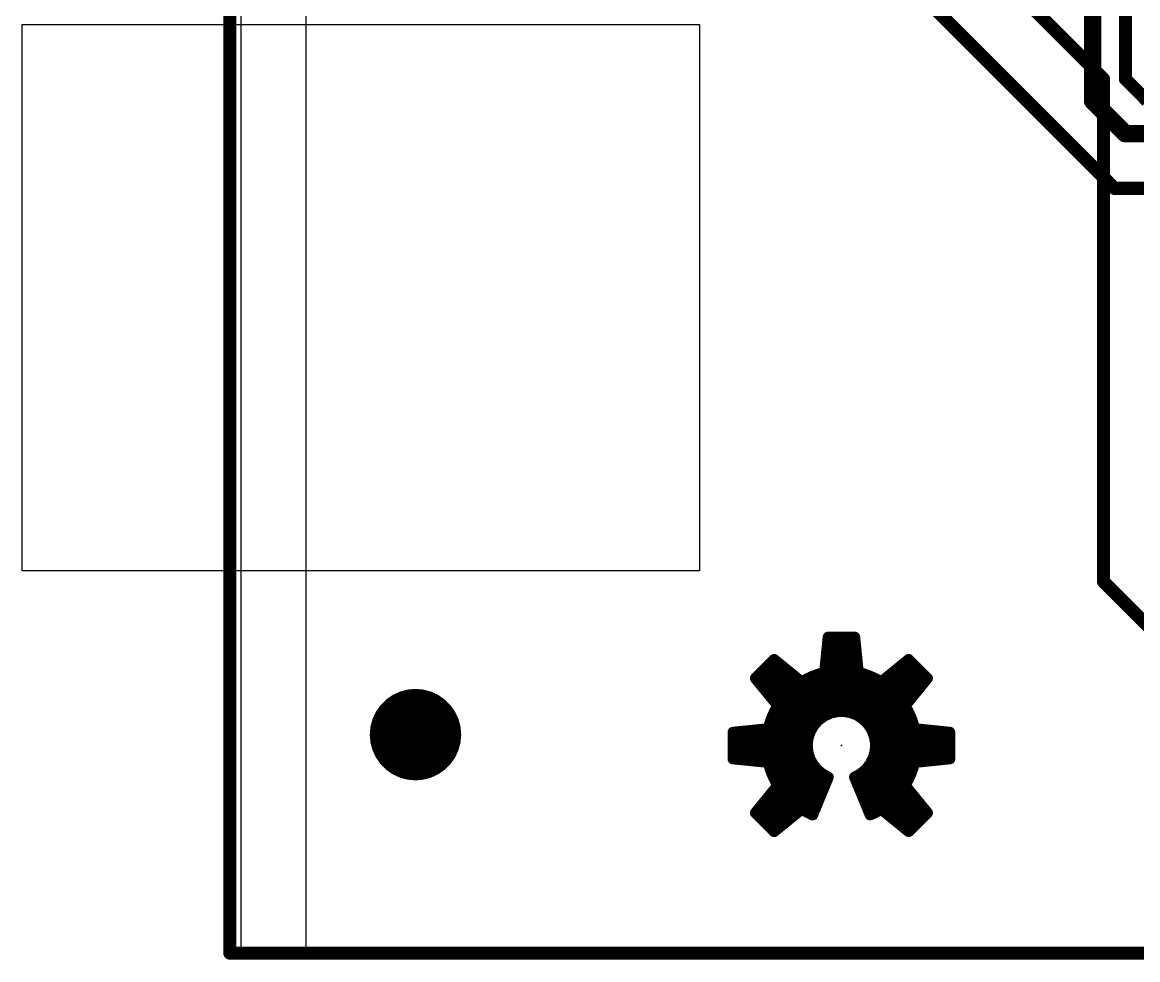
# Model space of a CAD drawing. Extents: x -5.1 to 70.5, y -0.2 to 53.5.
# Drawn here: x -5.08 to 20.86, y -0.15 to 21.64 of the extents above; entities that cross this region are included whole.
import ezdxf

# ---------------------------------------------------------------- set-up
doc = ezdxf.new("R2010")
doc.units = 0
for name, color, linetype in [('1', 12, 'CONTINUOUS'), ('16', 132, 'CONTINUOUS'), ('20', 53, 'CONTINUOUS'), ('21', 253, 'CONTINUOUS'), ('23', 53, 'CONTINUOUS'), ('41', 12, 'CONTINUOUS'), ('51', 253, 'CONTINUOUS')]:
    doc.layers.add(name, color=color, linetype=linetype)

# ---------------------------------------------------------------- blocks, each defined once
blk = doc.blocks.new('PIE')
at = {"const_width": 0.5}
blk.add_lwpolyline([(0, -0.25, 1), (0, 0.25, 1), (0, -0.25)], format="xyb", dxfattribs=at)

msp = doc.modelspace()

# ---------------------------------------------------------------- linework, layer by layer
at = {"layer": '1', "const_width": 0.3048}
for points in [[(-0.254, 0), (-0.254, 53.34)], [(20.066, 20.32), (14.478, 25.908)], [(20.066, 8.636), (20.066, 20.32)], [(22.352, 6.35), (20.066, 8.636)], [(70.358, 0), (-0.254, 0)]]:
    msp.add_lwpolyline(points, dxfattribs=at)
at = {"layer": '1', "const_width": 0.1524}
for points in [[(20.1422, 20.32, 1), (19.9898, 20.32)], [(20.0121, 20.2661, 1), (20.1199, 20.3739)], [(20.1199, 8.6899, 1), (20.0121, 8.5821)], [(19.9898, 8.636, 1), (20.1422, 8.636)], [(-0.254, 0.0762, 1), (-0.254, -0.0762)], [(-0.3302, 0, 1), (-0.1778, 0)]]:
    msp.add_lwpolyline(points, format="xyb", dxfattribs=at)
at = {"layer": '16'}
for points, const_width in [([(19.812, 19.812), (19.812, 28.702)], 0.4064), ([(10.414, 27.686), (20.32, 17.78)], 0.3048), ([(20.574, 20.32), (20.574, 26.416)], 0.3048), ([(21.082, 19.812), (20.574, 20.32)], 0.3048), ([(19.812, 19.812), (20.574, 19.05)], 0.4064), ([(20.574, 19.05), (23.368, 19.05)], 0.4064), ([(20.32, 17.78), (23.876, 17.78)], 0.3048)]:
    msp.add_lwpolyline(points, dxfattribs=dict(at, const_width=const_width))
for points, const_width in [([(20.6279, 20.3739, 1), (20.5201, 20.2661)], 0.1524), ([(20.4978, 20.32, 1), (20.6502, 20.32)], 0.1524), ([(19.8838, 19.8838, 1), (19.7402, 19.7402)], 0.2032), ([(19.7104, 19.812, 1), (19.9136, 19.812)], 0.2032), ([(20.574, 19.1516, 1), (20.574, 18.9484)], 0.2032), ([(20.5022, 18.9782, 1), (20.6458, 19.1218)], 0.2032), ([(20.32, 17.8562, 1), (20.32, 17.7038)], 0.1524), ([(20.2661, 17.7261, 1), (20.3739, 17.8339)], 0.1524)]:
    msp.add_lwpolyline(points, format="xyb", dxfattribs=dict(at, const_width=const_width))
at = {"layer": '20'}
for p, q in [((0, 53.34), (0, 0)), ((0, 0), (70.358, 0))]:
    msp.add_line(p, q, dxfattribs=at)
at = {"layer": '21'}
for p, q in [((1.524, 0), (1.524, 53.34)), ((-5.08, 8.89), (-5.08, 21.59)), ((-5.08, 21.59), (10.668, 21.59)), ((10.668, 21.59), (10.668, 8.89)), ((10.668, 8.89), (-5.08, 8.89)), ((66.04, 0), (1.524, 0))]:
    msp.add_line(p, q, dxfattribs=at)
at = {"layer": '23'}
for p in [(4.064, 5.08), (13.97, 4.826)]:
    msp.add_point(p, dxfattribs=at)
at = {"layer": '41', "const_width": 0.127}
for points in [[(3.564, 5.946), (3.4212, 5.846)], [(3.722, 6.0197), (3.564, 5.946)], [(3.6133, 5.969), (4.5147, 5.969)], [(3.8904, 6.0648), (3.722, 6.0197)], [(4.064, 6.08), (3.8904, 6.0648)], [(4.2376, 6.0648), (4.064, 6.08)], [(4.406, 6.0197), (4.2376, 6.0648)], [(4.564, 5.946), (4.406, 6.0197)], [(4.7068, 5.846), (4.564, 5.946)], [(3.298, 5.7228), (3.198, 5.58)], [(3.2925, 5.715), (4.8355, 5.715)], [(3.4212, 5.846), (3.298, 5.7228)], [(3.4172, 5.842), (4.7108, 5.842)], [(4.83, 5.7228), (4.7068, 5.846)], [(4.93, 5.58), (4.83, 5.7228)], [(3.1243, 5.422), (3.0792, 5.2536)], [(3.198, 5.58), (3.1243, 5.422)], [(3.1425, 5.461), (4.9855, 5.461)], [(3.2036, 5.588), (4.9244, 5.588)], [(5.0037, 5.422), (4.93, 5.58)], [(5.0488, 5.2536), (5.0037, 5.422)], [(3.0792, 5.2536), (3.064, 5.08)], [(3.0751, 5.207), (5.0529, 5.207)], [(3.1007, 5.334), (5.0273, 5.334)], [(5.064, 5.08), (5.0488, 5.2536)], [(3.064, 5.08), (3.0792, 4.9064)], [(3.064, 5.08), (5.064, 5.08)], [(3.0751, 4.953), (5.0529, 4.953)], [(3.0792, 4.9064), (3.1243, 4.738)], [(5.0037, 4.738), (5.0488, 4.9064)], [(5.0488, 4.9064), (5.064, 5.08)], [(3.1007, 4.826), (5.0273, 4.826)], [(3.1243, 4.738), (3.198, 4.58)], [(3.1425, 4.699), (4.9855, 4.699)], [(4.93, 4.58), (5.0037, 4.738)], [(3.198, 4.58), (3.298, 4.4372)], [(3.2036, 4.572), (4.9244, 4.572)], [(3.2925, 4.445), (4.8355, 4.445)], [(3.298, 4.4372), (3.4212, 4.314)], [(4.7068, 4.314), (4.83, 4.4372)], [(4.83, 4.4372), (4.93, 4.58)], [(3.4172, 4.318), (4.7108, 4.318)], [(3.4212, 4.314), (3.564, 4.214)], [(3.564, 4.214), (3.722, 4.1403)], [(3.6133, 4.191), (4.5147, 4.191)], [(3.722, 4.1403), (3.8904, 4.0952)], [(3.8904, 4.0952), (4.064, 4.08)], [(4.064, 4.08), (4.2376, 4.0952)], [(4.2376, 4.0952), (4.406, 4.1403)], [(4.406, 4.1403), (4.564, 4.214)], [(4.564, 4.214), (4.7068, 4.314)]]:
    msp.add_lwpolyline(points, dxfattribs=at)
at = {"layer": '41', "const_width": 0.0635}
for points in [[(3.5506, 5.9748, 1), (3.5774, 5.9172)], [(3.5822, 5.92, 1), (3.5458, 5.972)], [(3.6133, 6.0008, 1), (3.6133, 5.9373)], [(3.7138, 6.0504, 1), (3.7302, 5.989)], [(3.7354, 5.9909, 1), (3.7086, 6.0485)], [(3.8876, 6.0964, 1), (3.8931, 6.0332)], [(3.8986, 6.0341, 1), (3.8821, 6.0955)], [(4.0668, 6.1116, 1), (4.0612, 6.0484)], [(4.0668, 6.0484, 1), (4.0612, 6.1116)], [(4.2459, 6.0955, 1), (4.2294, 6.0341)], [(4.2349, 6.0332, 1), (4.2404, 6.0964)], [(4.4194, 6.0485, 1), (4.3926, 5.9909)], [(4.3978, 5.989, 1), (4.4142, 6.0504)], [(4.5147, 5.9373, 1), (4.5147, 6.0008)], [(4.5822, 5.972, 1), (4.5458, 5.92)], [(4.5506, 5.9172, 1), (4.5774, 5.9748)], [(3.2925, 5.7467, 1), (3.2925, 5.6833)], [(3.2755, 5.7452, 1), (3.3204, 5.7003)], [(3.324, 5.7046, 1), (3.2719, 5.741)], [(3.4172, 5.8738, 1), (3.4172, 5.8103)], [(3.403, 5.8721, 1), (3.4394, 5.82)], [(3.4437, 5.8236, 1), (3.3988, 5.8685)], [(4.7292, 5.8685, 1), (4.6843, 5.8236)], [(4.6886, 5.82, 1), (4.725, 5.8721)], [(4.7108, 5.8103, 1), (4.7108, 5.8738)], [(4.8561, 5.741, 1), (4.804, 5.7046)], [(4.8076, 5.7003, 1), (4.8525, 5.7452)], [(4.8355, 5.6833, 1), (4.8355, 5.7467)], [(3.0955, 5.4354, 1), (3.1531, 5.4086)], [(3.155, 5.4138, 1), (3.0936, 5.4302)], [(3.1425, 5.4928, 1), (3.1425, 5.4293)], [(3.172, 5.5982, 1), (3.224, 5.5618)], [(3.2268, 5.5666, 1), (3.1692, 5.5934)], [(3.2036, 5.6197, 1), (3.2036, 5.5563)], [(4.9588, 5.5934, 1), (4.9012, 5.5666)], [(4.904, 5.5618, 1), (4.956, 5.5982)], [(4.9244, 5.5563, 1), (4.9244, 5.6197)], [(5.0344, 5.4302, 1), (4.973, 5.4138)], [(4.9749, 5.4086, 1), (5.0325, 5.4354)], [(4.9855, 5.4293, 1), (4.9855, 5.4928)], [(3.0751, 5.2387, 1), (3.0751, 5.1753)], [(3.0485, 5.2619, 1), (3.1099, 5.2454)], [(3.1108, 5.2509, 1), (3.0476, 5.2564)], [(3.1007, 5.3658, 1), (3.1007, 5.3023)], [(5.0804, 5.2564, 1), (5.0172, 5.2509)], [(5.0181, 5.2454, 1), (5.0795, 5.2619)], [(5.0273, 5.3023, 1), (5.0273, 5.3658)], [(5.0529, 5.1753, 1), (5.0529, 5.2387)], [(3.0956, 5.0828, 1), (3.0324, 5.0772)], [(3.0324, 5.0828, 1), (3.0956, 5.0772)], [(3.064, 5.1117, 1), (3.064, 5.0483)], [(3.0751, 4.9848, 1), (3.0751, 4.9213)], [(3.1099, 4.9146, 1), (3.0485, 4.8981)], [(3.0476, 4.9036, 1), (3.1108, 4.9091)], [(5.0172, 4.9091, 1), (5.0804, 4.9036)], [(5.0795, 4.8981, 1), (5.0181, 4.9146)], [(5.0956, 5.0772, 1), (5.0324, 5.0828)], [(5.0324, 5.0772, 1), (5.0956, 5.0828)], [(5.0529, 4.9213, 1), (5.0529, 4.9848)], [(5.064, 5.0483, 1), (5.064, 5.1117)], [(3.1007, 4.8578, 1), (3.1007, 4.7943)], [(3.1531, 4.7514, 1), (3.0955, 4.7246)], [(3.0936, 4.7298, 1), (3.155, 4.7462)], [(3.1425, 4.7307, 1), (3.1425, 4.6673)], [(4.973, 4.7462, 1), (5.0344, 4.7298)], [(5.0325, 4.7246, 1), (4.9749, 4.7514)], [(4.9855, 4.6673, 1), (4.9855, 4.7307)], [(5.0273, 4.7943, 1), (5.0273, 4.8578)], [(3.224, 4.5982, 1), (3.172, 4.5618)], [(3.1692, 4.5666, 1), (3.2268, 4.5934)], [(3.2036, 4.6037, 1), (3.2036, 4.5403)], [(3.2925, 4.4768, 1), (3.2925, 4.4133)], [(3.3204, 4.4597, 1), (3.2755, 4.4148)], [(3.2719, 4.419, 1), (3.324, 4.4554)], [(4.804, 4.4554, 1), (4.8561, 4.419)], [(4.8525, 4.4148, 1), (4.8076, 4.4597)], [(4.8355, 4.4133, 1), (4.8355, 4.4768)], [(4.9012, 4.5934, 1), (4.9588, 4.5666)], [(4.956, 4.5618, 1), (4.904, 4.5982)], [(4.9244, 4.5403, 1), (4.9244, 4.6037)], [(3.4172, 4.3498, 1), (3.4172, 4.2863)], [(3.4394, 4.34, 1), (3.403, 4.2879)], [(3.3988, 4.2915, 1), (3.4437, 4.3364)], [(3.5774, 4.2428, 1), (3.5506, 4.1852)], [(3.5458, 4.188, 1), (3.5822, 4.24)], [(3.6133, 4.2227, 1), (3.6133, 4.1593)], [(3.7302, 4.171, 1), (3.7138, 4.1096)], [(3.7086, 4.1115, 1), (3.7354, 4.1691)], [(3.8931, 4.1268, 1), (3.8876, 4.0636)], [(3.8821, 4.0645, 1), (3.8986, 4.1259)], [(4.2294, 4.1259, 1), (4.2459, 4.0645)], [(4.2404, 4.0636, 1), (4.2349, 4.1268)], [(4.3926, 4.1691, 1), (4.4194, 4.1115)], [(4.4142, 4.1096, 1), (4.3978, 4.171)], [(4.5147, 4.1593, 1), (4.5147, 4.2227)], [(4.5458, 4.24, 1), (4.5822, 4.188)], [(4.5774, 4.1852, 1), (4.5506, 4.2428)], [(4.6843, 4.3364, 1), (4.7292, 4.2915)], [(4.725, 4.2879, 1), (4.6886, 4.34)], [(4.7108, 4.2863, 1), (4.7108, 4.3498)], [(4.0612, 4.1116, 1), (4.0668, 4.0484)], [(4.0612, 4.0484, 1), (4.0668, 4.1116)]]:
    msp.add_lwpolyline(points, format="xyb", dxfattribs=at)
at = {"layer": '51', "const_width": 0.254}
for points in [[(13.6605, 7.3471), (13.5772, 6.5275)], [(13.6605, 7.3471), (13.5772, 6.5275)], [(14.2795, 7.3471), (13.6605, 7.3471)], [(14.2795, 7.3471), (13.6605, 7.3471)], [(14.3628, 6.5275), (14.2795, 7.3471)], [(14.3628, 6.5275), (14.2795, 7.3471)], [(13.6366, 7.112), (14.3034, 7.112)], [(12.4062, 6.8275), (11.9685, 6.3898)], [(12.4062, 6.8275), (11.9685, 6.3898)], [(13.0446, 6.3069), (12.4062, 6.8275)], [(13.0446, 6.3069), (12.4062, 6.8275)], [(13.6108, 6.858), (14.3292, 6.858)], [(15.5338, 6.8275), (14.8954, 6.3069)], [(15.5338, 6.8275), (14.8954, 6.3069)], [(15.9715, 6.3898), (15.5338, 6.8275)], [(15.9715, 6.3898), (15.5338, 6.8275)], [(11.9685, 6.3898), (12.4891, 5.7514)], [(11.9685, 6.3898), (12.4891, 5.7514)], [(12.1827, 6.604), (12.6803, 6.604)], [(13.3017, 6.4393), (13.0446, 6.3069)], [(13.5772, 6.5275), (13.3017, 6.4393)], [(13.585, 6.604), (14.355, 6.604)], [(14.6383, 6.4393), (14.3628, 6.5275)], [(14.8954, 6.3069), (14.6383, 6.4393)], [(15.2597, 6.604), (15.7573, 6.604)], [(15.4509, 5.7514), (15.9715, 6.3898)], [(15.4509, 5.7514), (15.9715, 6.3898)], [(12.001, 6.35), (12.9918, 6.35)], [(13.1283, 6.35), (14.8117, 6.35)], [(14.9483, 6.35), (15.939, 6.35)], [(12.2081, 6.096), (15.7319, 6.096)], [(12.4152, 5.842), (15.5248, 5.842)], [(12.4891, 5.7514), (12.3567, 5.4943)], [(12.4049, 5.588), (13.7619, 5.588)], [(13.7078, 5.5751), (13.8664, 5.6129)], [(13.8664, 5.6129), (14.0293, 5.6174)], [(14.0293, 5.6174), (14.1897, 5.5886)], [(14.1897, 5.5886), (14.3409, 5.5277)], [(14.1913, 5.588), (15.5351, 5.588)], [(15.5833, 5.4943), (15.4509, 5.7514)], [(12.3567, 5.4943), (12.2685, 5.2188)], [(12.3054, 5.334), (13.3654, 5.334)], [(13.3226, 5.2853), (13.4301, 5.4078)], [(13.4301, 5.4078), (13.5603, 5.5058)], [(13.5603, 5.5058), (13.7078, 5.5751)], [(14.3409, 5.5277), (14.4764, 5.4371)], [(14.4764, 5.4371), (14.5905, 5.3208)], [(14.5776, 5.334), (15.6346, 5.334)], [(14.5905, 5.3208), (14.6785, 5.1836)], [(15.6715, 5.2188), (15.5833, 5.4943)], [(12.2685, 5.2188), (11.4489, 5.1355)], [(12.2685, 5.2188), (11.4489, 5.1355)], [(11.4489, 5.1355), (11.4489, 4.5165)], [(11.4489, 5.1355), (11.4489, 4.5165)], [(11.4489, 5.08), (13.2223, 5.08)], [(13.193, 4.9881), (13.2425, 5.1434)], [(13.2425, 5.1434), (13.3226, 5.2853)], [(14.6785, 5.1836), (14.7367, 5.0314)], [(14.7181, 5.08), (16.4911, 5.08)], [(16.4911, 5.1355), (15.6715, 5.2188)], [(16.4911, 5.1355), (15.6715, 5.2188)], [(16.4911, 4.5165), (16.4911, 5.1355)], [(16.4911, 4.5165), (16.4911, 5.1355)], [(11.4489, 4.826), (13.1762, 4.826)], [(13.1762, 4.826), (13.193, 4.9881)], [(13.1914, 4.6711), (13.1762, 4.826)], [(14.7367, 5.0314), (14.7625, 4.8704)], [(14.7625, 4.8704), (14.7549, 4.7076)], [(14.7604, 4.826), (16.4911, 4.826)], [(11.4489, 4.572), (13.2215, 4.572)], [(13.2366, 4.5222), (13.1914, 4.6711)], [(14.7142, 4.5498), (14.6421, 4.4036)], [(14.7549, 4.7076), (14.7142, 4.5498)], [(14.7199, 4.572), (16.4911, 4.572)], [(11.4489, 4.5165), (12.2685, 4.4332)], [(11.4489, 4.5165), (12.2685, 4.4332)], [(12.2685, 4.4332), (12.3567, 4.1577)], [(12.3054, 4.318), (13.3649, 4.318)], [(13.3099, 4.385), (13.2366, 4.5222)], [(13.4087, 4.2647), (13.3099, 4.385)], [(14.6421, 4.4036), (14.5417, 4.2753)], [(14.5751, 4.318), (15.6346, 4.318)], [(15.5833, 4.1577), (15.6715, 4.4332)], [(15.6715, 4.4332), (16.4911, 4.5165)], [(15.6715, 4.4332), (16.4911, 4.5165)], [(12.3567, 4.1577), (12.4891, 3.9006)], [(12.4049, 4.064), (13.6544, 4.064)], [(13.3017, 3.2126), (13.6662, 4.0926)], [(13.3017, 3.2126), (13.6662, 4.0926)], [(13.529, 4.166), (13.4087, 4.2647)], [(13.6662, 4.0926), (13.529, 4.166)], [(14.4172, 4.1701), (14.2738, 4.0926)], [(14.2738, 4.0926), (14.6383, 3.2126)], [(14.2738, 4.0926), (14.6383, 3.2126)], [(14.2856, 4.064), (15.5351, 4.064)], [(14.5417, 4.2753), (14.4172, 4.1701)], [(15.4509, 3.9006), (15.5833, 4.1577)], [(12.4891, 3.9006), (11.9685, 3.2622)], [(12.4891, 3.9006), (11.9685, 3.2622)], [(12.4152, 3.81), (13.5491, 3.81)], [(14.3909, 3.81), (15.5248, 3.81)], [(15.9715, 3.2622), (15.4509, 3.9006)], [(15.9715, 3.2622), (15.4509, 3.9006)], [(12.2081, 3.556), (13.4439, 3.556)], [(14.4961, 3.556), (15.7319, 3.556)], [(11.9685, 3.2622), (12.4062, 2.8245)], [(11.9685, 3.2622), (12.4062, 2.8245)], [(12.001, 3.302), (12.9917, 3.302)], [(12.4062, 2.8245), (13.0446, 3.3451)], [(12.4062, 2.8245), (13.0446, 3.3451)], [(13.0446, 3.3451), (13.3017, 3.2126)], [(13.1282, 3.302), (13.3387, 3.302)], [(14.6013, 3.302), (14.8118, 3.302)], [(14.6383, 3.2126), (14.8954, 3.3451)], [(14.8954, 3.3451), (15.5338, 2.8245)], [(14.8954, 3.3451), (15.5338, 2.8245)], [(14.9483, 3.302), (15.939, 3.302)], [(15.5338, 2.8245), (15.9715, 3.2622)], [(15.5338, 2.8245), (15.9715, 3.2622)], [(12.1827, 3.048), (12.6803, 3.048)], [(15.2597, 3.048), (15.7573, 3.048)]]:
    msp.add_lwpolyline(points, dxfattribs=at)
at = {"layer": '51'}
for points, const_width in [([(13.6605, 7.4106, 1), (13.6605, 7.2836)], 0.127), ([(13.6605, 7.4106, 1), (13.6605, 7.2836)], 0.127), ([(13.7237, 7.3407, 1), (13.5973, 7.3535)], 0.127), ([(13.7237, 7.3407, 1), (13.5973, 7.3535)], 0.127), ([(14.3427, 7.3535, 1), (14.2163, 7.3407)], 0.127), ([(14.3427, 7.3535, 1), (14.2163, 7.3407)], 0.127), ([(14.2795, 7.2836, 1), (14.2795, 7.4106)], 0.127), ([(14.2795, 7.2836, 1), (14.2795, 7.4106)], 0.127), ([(13.6366, 7.1755, 1), (13.6366, 7.0485)], 0.127), ([(14.3034, 7.0485, 1), (14.3034, 7.1755)], 0.127), ([(12.4463, 6.8767, 1), (12.3661, 6.7783)], 0.127), ([(12.4463, 6.8767, 1), (12.3661, 6.7783)], 0.127), ([(12.4511, 6.7826, 1), (12.3613, 6.8724)], 0.127), ([(12.4511, 6.7826, 1), (12.3613, 6.8724)], 0.127), ([(13.6108, 6.9215, 1), (13.6108, 6.7945)], 0.127), ([(14.3292, 6.7945, 1), (14.3292, 6.9215)], 0.127), ([(15.5787, 6.8724, 1), (15.4889, 6.7826)], 0.127), ([(15.5787, 6.8724, 1), (15.4889, 6.7826)], 0.127), ([(15.5739, 6.7783, 1), (15.4937, 6.8767)], 0.127), ([(15.5739, 6.7783, 1), (15.4937, 6.8767)], 0.127), ([(12.0177, 6.4299, 1), (11.9193, 6.3497)], 0.127), ([(12.0177, 6.4299, 1), (11.9193, 6.3497)], 0.127), ([(11.9236, 6.4347, 1), (12.0134, 6.3449)], 0.127), ([(11.9236, 6.4347, 1), (12.0134, 6.3449)], 0.127), ([(12.1827, 6.6675, 1), (12.1827, 6.5405)], 0.127), ([(12.6803, 6.5405, 1), (12.6803, 6.6675)], 0.127), ([(13.5772, 6.5275, 0.0831), (13.0446, 6.3069)], 0.254), ([(13.2824, 6.4998, 1), (13.3211, 6.3789)], 0.127), ([(13.3308, 6.3829, 1), (13.2727, 6.4958)], 0.127), ([(13.514, 6.5339, 1), (13.6404, 6.5211)], 0.127), ([(13.514, 6.5339, 1), (13.6404, 6.5211)], 0.127), ([(13.585, 6.6675, 1), (13.585, 6.5405)], 0.127), ([(13.5966, 6.467, 1), (13.5578, 6.588)], 0.127), ([(13.5915, 6.4656, 1), (13.5629, 6.5894)], 0.127), ([(14.3822, 6.588, 1), (14.3434, 6.467)], 0.127), ([(14.8954, 6.3069, 0.0831), (14.3628, 6.5275)], 0.254), ([(14.3771, 6.5894, 1), (14.3485, 6.4656)], 0.127), ([(14.2996, 6.5211, 1), (14.426, 6.5339)], 0.127), ([(14.2996, 6.5211, 1), (14.426, 6.5339)], 0.127), ([(14.355, 6.5405, 1), (14.355, 6.6675)], 0.127), ([(14.6673, 6.4958, 1), (14.6092, 6.3829)], 0.127), ([(14.6189, 6.3789, 1), (14.6576, 6.4998)], 0.127), ([(15.2597, 6.6675, 1), (15.2597, 6.5405)], 0.127), ([(15.7573, 6.5405, 1), (15.7573, 6.6675)], 0.127), ([(16.0207, 6.3497, 1), (15.9223, 6.4299)], 0.127), ([(16.0207, 6.3497, 1), (15.9223, 6.4299)], 0.127), ([(15.9266, 6.3449, 1), (16.0164, 6.4347)], 0.127), ([(15.9266, 6.3449, 1), (16.0164, 6.4347)], 0.127), ([(12.001, 6.4135, 1), (12.001, 6.2865)], 0.127), ([(13.0155, 6.3634, 1), (13.0737, 6.2504)], 0.127), ([(13.011, 6.3608, 1), (13.0782, 6.253)], 0.127), ([(12.9918, 6.2865, 1), (12.9918, 6.4135)], 0.127), ([(13.0045, 6.2577, 1), (13.0847, 6.3561)], 0.127), ([(13.0045, 6.2577, 1), (13.0847, 6.3561)], 0.127), ([(13.1283, 6.4135, 1), (13.1283, 6.2865)], 0.127), ([(14.8117, 6.2865, 1), (14.8117, 6.4135)], 0.127), ([(14.8553, 6.3561, 1), (14.9355, 6.2577)], 0.127), ([(14.8553, 6.3561, 1), (14.9355, 6.2577)], 0.127), ([(14.8618, 6.253, 1), (14.929, 6.3608)], 0.127), ([(14.8663, 6.2504, 1), (14.9245, 6.3634)], 0.127), ([(14.9483, 6.4135, 1), (14.9483, 6.2865)], 0.127), ([(15.939, 6.2865, 1), (15.939, 6.4135)], 0.127), ([(12.2081, 6.1595, 1), (12.2081, 6.0325)], 0.127), ([(12.4152, 5.9055, 1), (12.4152, 5.7785)], 0.127), ([(15.5248, 5.7785, 1), (15.5248, 5.9055)], 0.127), ([(15.7319, 6.0325, 1), (15.7319, 6.1595)], 0.127), ([(12.4891, 5.7514, 0.0831), (12.2685, 5.2188)], 0.254), ([(12.4049, 5.6515, 1), (12.4049, 5.5245)], 0.127), ([(12.5456, 5.7223, 1), (12.4326, 5.7805)], 0.127), ([(12.543, 5.7178, 1), (12.4352, 5.785)], 0.127), ([(12.4399, 5.7113, 1), (12.5383, 5.7915)], 0.127), ([(12.4399, 5.7113, 1), (12.5383, 5.7915)], 0.127), ([(14.2738, 4.0926, 1.8706), (13.1762, 4.826)], 0.254), ([(13.7619, 5.5245, 1), (13.7619, 5.6515)], 0.127), ([(13.8646, 5.6763, 1), (13.8682, 5.5494)], 0.127), ([(13.8811, 5.5511, 1), (13.8517, 5.6746)], 0.127), ([(14.0405, 5.6799, 1), (14.0181, 5.5549)], 0.127), ([(14.0311, 5.554, 1), (14.0275, 5.6809)], 0.127), ([(14.2135, 5.6475, 1), (14.166, 5.5297)], 0.127), ([(14.1913, 5.6515, 1), (14.1913, 5.5245)], 0.127), ([(14.1785, 5.5261, 1), (14.2009, 5.6511)], 0.127), ([(15.5074, 5.7805, 1), (15.3944, 5.7223)], 0.127), ([(15.6715, 5.2188, 0.0831), (15.4509, 5.7514)], 0.254), ([(15.5048, 5.785, 1), (15.397, 5.7178)], 0.127), ([(15.4017, 5.7915, 1), (15.5001, 5.7113)], 0.127), ([(15.4017, 5.7915, 1), (15.5001, 5.7113)], 0.127), ([(15.5351, 5.5245, 1), (15.5351, 5.6515)], 0.127), ([(12.3054, 5.3975, 1), (12.3054, 5.2705)], 0.127), ([(12.3002, 5.5233, 1), (12.4131, 5.4652)], 0.127), ([(12.4171, 5.4749, 1), (12.2962, 5.5136)], 0.127), ([(13.3654, 5.2705, 1), (13.3654, 5.3975)], 0.127), ([(13.3919, 5.4585, 1), (13.4683, 5.3571)], 0.127), ([(13.4779, 5.3659, 1), (13.3824, 5.4497)], 0.127), ([(13.5333, 5.5633, 1), (13.5874, 5.4483)], 0.127), ([(13.5985, 5.4551, 1), (13.5222, 5.5565)], 0.127), ([(13.6931, 5.6369, 1), (13.7225, 5.5134)], 0.127), ([(13.7348, 5.5177, 1), (13.6808, 5.6326)], 0.127), ([(14.3761, 5.5805, 1), (14.3056, 5.4749)], 0.127), ([(14.3171, 5.4688, 1), (14.3646, 5.5866)], 0.127), ([(14.5217, 5.4816, 1), (14.4311, 5.3926)], 0.127), ([(14.4411, 5.3843, 1), (14.5117, 5.4899)], 0.127), ([(14.5776, 5.3975, 1), (14.5776, 5.2705)], 0.127), ([(14.644, 5.3551, 1), (14.5371, 5.2865)], 0.127), ([(15.6438, 5.5136, 1), (15.5229, 5.4749)], 0.127), ([(15.5269, 5.4652, 1), (15.6398, 5.5233)], 0.127), ([(15.6346, 5.2705, 1), (15.6346, 5.3975)], 0.127), ([(11.5124, 5.1355, 1), (11.3854, 5.1355)], 0.127), ([(11.5124, 5.1355, 1), (11.3854, 5.1355)], 0.127), ([(11.4425, 5.1987, 1), (11.4553, 5.0723)], 0.127), ([(11.4425, 5.1987, 1), (11.4553, 5.0723)], 0.127), ([(11.4489, 5.1435, 1), (11.4489, 5.0165)], 0.127), ([(12.208, 5.2382, 1), (12.329, 5.1994)], 0.127), ([(12.2066, 5.2331, 1), (12.3304, 5.2045)], 0.127), ([(12.2749, 5.1556, 1), (12.2621, 5.282)], 0.127), ([(12.2749, 5.1556, 1), (12.2621, 5.282)], 0.127), ([(13.1872, 5.1746, 1), (13.2977, 5.1122)], 0.127), ([(13.303, 5.1241, 1), (13.182, 5.1627)], 0.127), ([(13.2223, 5.0165, 1), (13.2223, 5.1435)], 0.127), ([(13.2749, 5.3272, 1), (13.3704, 5.2434)], 0.127), ([(13.3779, 5.254, 1), (13.2674, 5.3165)], 0.127), ([(14.5452, 5.2763, 1), (14.6359, 5.3653)], 0.127), ([(14.7379, 5.2063, 1), (14.6192, 5.161)], 0.127), ([(14.6251, 5.1493, 1), (14.732, 5.2179)], 0.127), ([(14.7181, 5.1435, 1), (14.7181, 5.0165)], 0.127), ([(15.6779, 5.282, 1), (15.6651, 5.1556)], 0.127), ([(15.6779, 5.282, 1), (15.6651, 5.1556)], 0.127), ([(15.6096, 5.2045, 1), (15.7334, 5.2331)], 0.127), ([(15.611, 5.1994, 1), (15.732, 5.2382)], 0.127), ([(16.5546, 5.1355, 1), (16.4276, 5.1355)], 0.127), ([(16.5546, 5.1355, 1), (16.4276, 5.1355)], 0.127), ([(16.4847, 5.0723, 1), (16.4975, 5.1987)], 0.127), ([(16.4847, 5.0723, 1), (16.4975, 5.1987)], 0.127), ([(16.4911, 5.0165, 1), (16.4911, 5.1435)], 0.127), ([(11.4489, 4.8895, 1), (11.4489, 4.7625)], 0.127), ([(13.2394, 4.8322, 1), (13.113, 4.8198)], 0.127), ([(13.1762, 4.826, 0.3034), (13.6662, 4.0926)], 0.254), ([(13.2397, 4.826, 1), (13.1127, 4.826)], 0.127), ([(13.1325, 5.0074, 1), (13.2535, 4.9688)], 0.127), ([(13.2561, 4.9816, 1), (13.1298, 4.9946)], 0.127), ([(13.1762, 4.7625, 1), (13.1762, 4.8895)], 0.127), ([(14.7994, 5.0414, 1), (14.674, 5.0213)], 0.127), ([(14.6773, 5.0087, 1), (14.796, 5.054)], 0.127), ([(14.7604, 4.8895, 1), (14.7604, 4.7625)], 0.127), ([(14.8259, 4.8675, 1), (14.699, 4.8734)], 0.127), ([(14.6998, 4.8604, 1), (14.8252, 4.8805)], 0.127), ([(16.4911, 4.7625, 1), (16.4911, 4.8895)], 0.127), ([(11.4489, 4.6355, 1), (11.4489, 4.5085)], 0.127), ([(13.113, 4.8325, 1), (13.2394, 4.8195)], 0.127), ([(13.1127, 4.826, 1), (13.2397, 4.826)], 0.127), ([(13.2522, 4.6896, 1), (13.1307, 4.6527)], 0.127), ([(13.1282, 4.6649, 1), (13.2546, 4.6773)], 0.127), ([(13.2215, 4.5085, 1), (13.2215, 4.6355)], 0.127), ([(14.7199, 4.6355, 1), (14.7199, 4.5085)], 0.127), ([(14.7711, 4.5217, 1), (14.6572, 4.5779)], 0.127), ([(14.6914, 4.7106, 1), (14.8183, 4.7047)], 0.127), ([(14.8163, 4.6918, 1), (14.6934, 4.7235)], 0.127), ([(16.4911, 4.5085, 1), (16.4911, 4.6355)], 0.127), ([(11.4553, 4.5797, 1), (11.4425, 4.4533)], 0.127), ([(11.4553, 4.5797, 1), (11.4425, 4.4533)], 0.127), ([(11.3854, 4.5165, 1), (11.5124, 4.5165)], 0.127), ([(11.3854, 4.5165, 1), (11.5124, 4.5165)], 0.127), ([(12.329, 4.4526, 1), (12.208, 4.4138)], 0.127), ([(12.2685, 4.4332, 0.0831), (12.4891, 3.9006)], 0.254), ([(12.3304, 4.4475, 1), (12.2066, 4.4189)], 0.127), ([(12.3054, 4.3815, 1), (12.3054, 4.2545)], 0.127), ([(12.2621, 4.37, 1), (12.2749, 4.4964)], 0.127), ([(12.2621, 4.37, 1), (12.2749, 4.4964)], 0.127), ([(13.2926, 4.5521, 1), (13.1806, 4.4923)], 0.127), ([(13.1758, 4.5038, 1), (13.2974, 4.5406)], 0.127), ([(13.359, 4.4253, 1), (13.2609, 4.3447)], 0.127), ([(13.2539, 4.355, 1), (13.3659, 4.4149)], 0.127), ([(13.3649, 4.2545, 1), (13.3649, 4.3815)], 0.127), ([(14.5751, 4.3815, 1), (14.5751, 4.2545)], 0.127), ([(14.5851, 4.4317, 1), (14.699, 4.3756)], 0.127), ([(14.6921, 4.3645, 1), (14.5921, 4.4428)], 0.127), ([(14.6527, 4.5657, 1), (14.7756, 4.534)], 0.127), ([(15.4509, 3.9006, 0.0831), (15.6715, 4.4332)], 0.254), ([(15.6651, 4.4964, 1), (15.6779, 4.37)], 0.127), ([(15.6651, 4.4964, 1), (15.6779, 4.37)], 0.127), ([(15.7334, 4.4189, 1), (15.6096, 4.4475)], 0.127), ([(15.732, 4.4138, 1), (15.611, 4.4526)], 0.127), ([(15.6346, 4.2545, 1), (15.6346, 4.3815)], 0.127), ([(16.4276, 4.5165, 1), (16.5546, 4.5165)], 0.127), ([(16.4276, 4.5165, 1), (16.5546, 4.5165)], 0.127), ([(16.4975, 4.4533, 1), (16.4847, 4.5797)], 0.127), ([(16.4975, 4.4533, 1), (16.4847, 4.5797)], 0.127), ([(12.4131, 4.1868, 1), (12.3002, 4.1287)], 0.127), ([(12.2962, 4.1384, 1), (12.4171, 4.1771)], 0.127), ([(12.4049, 4.1275, 1), (12.4049, 4.0005)], 0.127), ([(13.4489, 4.3138, 1), (13.3684, 4.2156)], 0.127), ([(13.3596, 4.2244, 1), (13.4577, 4.305)], 0.127), ([(13.5589, 4.222, 1), (13.499, 4.11)], 0.127), ([(13.4887, 4.1169, 1), (13.5692, 4.215)], 0.127), ([(13.7249, 4.0683, 1), (13.6075, 4.1169)], 0.127), ([(13.7249, 4.0683, 1), (13.6075, 4.1169)], 0.127), ([(13.6363, 4.0366, 1), (13.6961, 4.1486)], 0.127), ([(13.6419, 4.0339, 1), (13.6905, 4.1513)], 0.127), ([(13.6544, 4.0005, 1), (13.6544, 4.1275)], 0.127), ([(14.3325, 4.1169, 1), (14.2151, 4.0683)], 0.127), ([(14.3325, 4.1169, 1), (14.2151, 4.0683)], 0.127), ([(14.2495, 4.1513, 1), (14.2981, 4.0339)], 0.127), ([(14.2436, 4.1485, 1), (14.304, 4.0367)], 0.127), ([(14.2856, 4.1275, 1), (14.2856, 4.0005)], 0.127), ([(14.3762, 4.2186, 1), (14.4581, 4.1216)], 0.127), ([(14.4474, 4.1143, 1), (14.387, 4.226)], 0.127), ([(14.4917, 4.3144, 1), (14.5917, 4.2362)], 0.127), ([(14.5826, 4.2268, 1), (14.5007, 4.3238)], 0.127), ([(15.5229, 4.1771, 1), (15.6438, 4.1384)], 0.127), ([(15.6398, 4.1287, 1), (15.5269, 4.1868)], 0.127), ([(15.5351, 4.0005, 1), (15.5351, 4.1275)], 0.127), ([(12.4152, 3.8735, 1), (12.4152, 3.7465)], 0.127), ([(12.4326, 3.8715, 1), (12.5456, 3.9297)], 0.127), ([(12.4352, 3.867, 1), (12.543, 3.9342)], 0.127), ([(12.5383, 3.8605, 1), (12.4399, 3.9407)], 0.127), ([(12.5383, 3.8605, 1), (12.4399, 3.9407)], 0.127), ([(13.5491, 3.7465, 1), (13.5491, 3.8735)], 0.127), ([(14.3909, 3.8735, 1), (14.3909, 3.7465)], 0.127), ([(15.3944, 3.9297, 1), (15.5074, 3.8715)], 0.127), ([(15.5001, 3.9407, 1), (15.4017, 3.8605)], 0.127), ([(15.5001, 3.9407, 1), (15.4017, 3.8605)], 0.127), ([(15.397, 3.9342, 1), (15.5048, 3.867)], 0.127), ([(15.5248, 3.7465, 1), (15.5248, 3.8735)], 0.127), ([(12.2081, 3.6195, 1), (12.2081, 3.4925)], 0.127), ([(13.4439, 3.4925, 1), (13.4439, 3.6195)], 0.127), ([(14.4961, 3.6195, 1), (14.4961, 3.4925)], 0.127), ([(15.7319, 3.4925, 1), (15.7319, 3.6195)], 0.127), ([(12.0134, 3.3071, 1), (11.9236, 3.2173)], 0.127), ([(12.0134, 3.3071, 1), (11.9236, 3.2173)], 0.127), ([(12.001, 3.3655, 1), (12.001, 3.2385)], 0.127), ([(13.0737, 3.4015, 1), (13.0155, 3.2887)], 0.127), ([(13.0446, 3.3451, 0.0415), (13.3017, 3.2126)], 0.254), ([(13.0783, 3.3989, 1), (13.0109, 3.2913)], 0.127), ([(12.9917, 3.2385, 1), (12.9917, 3.3655)], 0.127), ([(13.0847, 3.2959, 1), (13.0045, 3.3943)], 0.127), ([(13.0847, 3.2959, 1), (13.0045, 3.3943)], 0.127), ([(13.1282, 3.3655, 1), (13.1282, 3.2385)], 0.127), ([(13.3387, 3.2385, 1), (13.3387, 3.3655)], 0.127), ([(14.6013, 3.3655, 1), (14.6013, 3.2385)], 0.127), ([(14.6383, 3.2126, 0.0415), (14.8954, 3.3451)], 0.254), ([(14.8118, 3.2385, 1), (14.8118, 3.3655)], 0.127), ([(14.9355, 3.3943, 1), (14.8553, 3.2959)], 0.127), ([(14.9355, 3.3943, 1), (14.8553, 3.2959)], 0.127), ([(14.9291, 3.2913, 1), (14.8617, 3.3989)], 0.127), ([(14.9245, 3.2887, 1), (14.8663, 3.4015)], 0.127), ([(14.9483, 3.3655, 1), (14.9483, 3.2385)], 0.127), ([(16.0164, 3.2173, 1), (15.9266, 3.3071)], 0.127), ([(16.0164, 3.2173, 1), (15.9266, 3.3071)], 0.127), ([(15.939, 3.2385, 1), (15.939, 3.3655)], 0.127), ([(11.9193, 3.3023, 1), (12.0177, 3.2221)], 0.127), ([(11.9193, 3.3023, 1), (12.0177, 3.2221)], 0.127), ([(12.1827, 3.1115, 1), (12.1827, 2.9845)], 0.127), ([(12.6803, 2.9845, 1), (12.6803, 3.1115)], 0.127), ([(13.243, 3.2369, 1), (13.3604, 3.1883)], 0.127), ([(13.243, 3.2369, 1), (13.3604, 3.1883)], 0.127), ([(13.2726, 3.1562, 1), (13.3308, 3.269)], 0.127), ([(13.2774, 3.1539, 1), (13.326, 3.2713)], 0.127), ([(14.614, 3.2713, 1), (14.6626, 3.1539)], 0.127), ([(14.6092, 3.269, 1), (14.6674, 3.1562)], 0.127), ([(14.5796, 3.1883, 1), (14.697, 3.2369)], 0.127), ([(14.5796, 3.1883, 1), (14.697, 3.2369)], 0.127), ([(15.2597, 3.1115, 1), (15.2597, 2.9845)], 0.127), ([(15.7573, 2.9845, 1), (15.7573, 3.1115)], 0.127), ([(15.9223, 3.2221, 1), (16.0207, 3.3023)], 0.127), ([(15.9223, 3.2221, 1), (16.0207, 3.3023)], 0.127), ([(12.3661, 2.8737, 1), (12.4463, 2.7753)], 0.127), ([(12.3661, 2.8737, 1), (12.4463, 2.7753)], 0.127), ([(12.3613, 2.7796, 1), (12.4511, 2.8694)], 0.127), ([(12.3613, 2.7796, 1), (12.4511, 2.8694)], 0.127), ([(15.4889, 2.8694, 1), (15.5787, 2.7796)], 0.127), ([(15.4889, 2.8694, 1), (15.5787, 2.7796)], 0.127), ([(15.4937, 2.7753, 1), (15.5739, 2.8737)], 0.127), ([(15.4937, 2.7753, 1), (15.5739, 2.8737)], 0.127)]:
    msp.add_lwpolyline(points, format="xyb", dxfattribs=dict(at, const_width=const_width))

# ---------------------------------------------------------------- block references
at = {"layer": '1'}
msp.add_blockref('PIE', (4.064, 5.08), dxfattribs=at)

doc.saveas('drawing.dxf')
